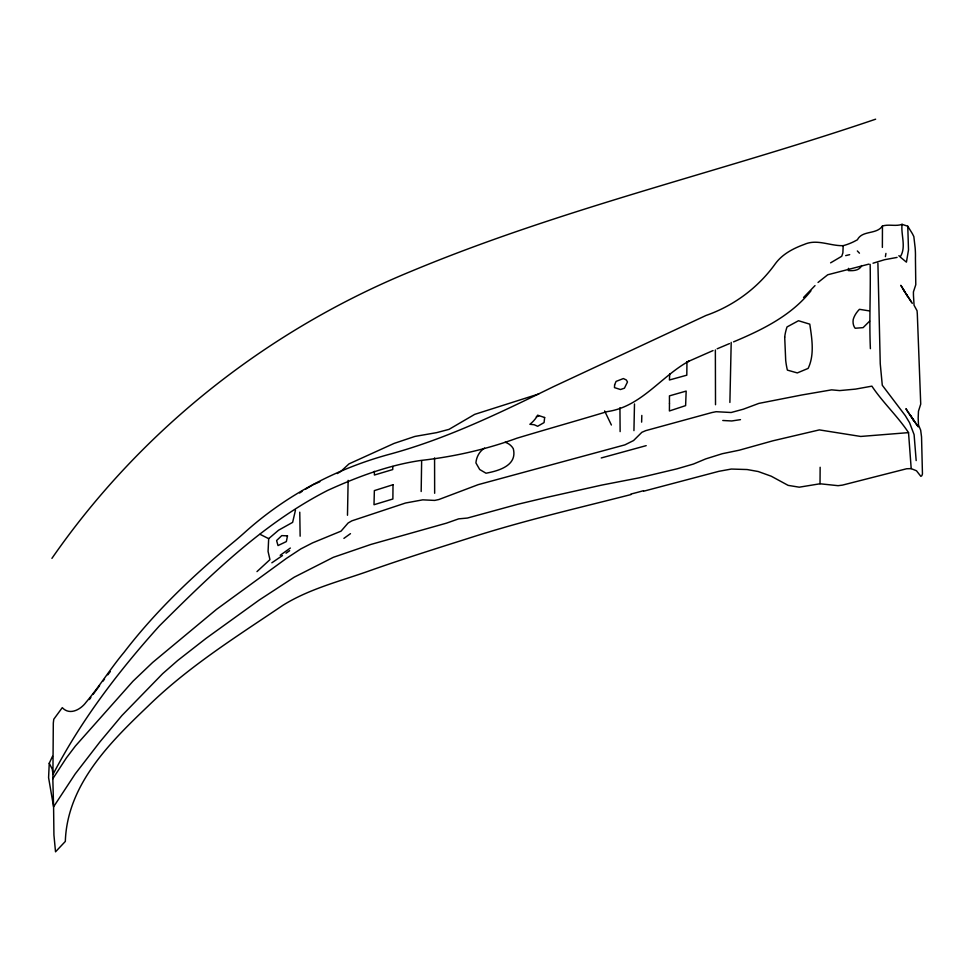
<?xml version="1.0" encoding="UTF-8"?>
<svg xmlns="http://www.w3.org/2000/svg" width="971" height="971" viewBox="0 0 971 971"><rect width="100%" height="100%" fill="white"/><g stroke="black" fill="none" stroke-linecap="round" stroke-linejoin="round"><path stroke-width="1.46" d="M299.76 512.19L300.136 536.198M348.14 480.366L347.484 515.261M634.488 403.972L633.942 430.626M731.199 342.387L729.889 402.455M882.372 247.411L882.457 226.012C888.951 223.985 895.626 226.631 902.059 224.35L907.764 226.231L912.315 233.574L913.832 236.548L915.155 247.908A61.889 17.308 73.1 0 1 915.435 257.861L915.787 284.709L913.42 291.931L913.456 295.318L914.063 305.27L917.061 310.756L917.316 314.009L920.726 404.094L918.469 411.194L918.178 418.1L918.481 424.958L920.666 430.165L921.54 436.938L922.45 473.982L921.843 475.693L920.86 476.36L916.478 470.777L911.199 468.629L906.659 468.75L842.464 485.112L838.07 485.682L820.022 483.776L799.254 487.187L788.124 485.366L771.241 476.215L758.193 471.518L747.148 469.539L731.309 469.054L719.001 471.287L643.603 491.217M686.958 362.098L686.8 375.182L669.42 379.989L669.723 373.884M434.571 457.911L434.656 493.28M820.022 483.776L820.143 467.269M870.392 348.662C869.106 320.551 870.744 292.489 870.15 264.367M848.46 268.36L848.411 270.593C853.448 270.848 859.177 270.715 861.811 265.544M620.129 431.61L619.935 407.784M641.625 422.13L641.819 415.43M421.645 460.824L421.171 491.496M295.463 510.176L292.635 522.362L278.592 530.19L268.676 538.65L268.069 551.431L269.95 559.624L256.987 571.603M392.854 466.456L392.721 469.563L374.405 475.025L374.357 471.299M715.36 349.936L715.518 404.713M52.507 756.324L49.254 763.242L48.586 777.65L53.587 806.804L53.927 835.024L55.529 851.81L65.324 841.432C67.133 784.847 109.857 742.548 148.223 705.966C188.495 666.616 236.536 636.648 282.937 605.273C309.931 588.462 341.222 580.974 370.922 570.293C402.807 559.041 435.093 548.906 467.306 538.699C521.099 521.233 576.228 508.549 631.016 494.555M885.418 256.611L885.928 253.407M52.64 778.985L66.416 757.878L75.386 746.044L132.954 681.241L152.641 662.465L216.569 609.315L286.433 558.386L300.852 548.894L312.553 542.886L341.039 531.149L348.128 522.993L351.854 520.844L405.538 503.014L422.737 499.847L434.668 500.417L438.843 499.531L478.181 484.663L624.863 444.876L633.553 440.555L641.867 432.301L645.739 430.639L711.828 412.566L716.137 411.704L731.139 412.505L743.325 409.204L758.849 403.402L801.767 394.991L831.601 389.857L839.66 390.585L855.524 389.116L871.885 386.155C882.87 402.625 897.617 416.134 908.528 432.629L911.199 468.629M89.393 699.533L90.873 697.469M93.107 694.362L99.576 685.635M102.877 681.241L104.516 679.093M51.924 558.361C140.734 430.262 267.159 330.346 411.231 271.285C561.857 208.486 721.417 171.673 875.636 119.19M810.931 290.851C791.329 315.672 762.114 329.873 733.578 341.865M107.769 674.833L110.221 671.653M815.021 285.608L803.551 297.478M869.652 321.11L863.122 327.628L855.135 328.259A21.046 14.225 -35.9 0 1 853.23 319.435A21.192 14.565 -35.4 0 1 859.444 309.312L869.312 310.902M818.031 282.464L827.717 274.781L868.936 264.1M882.457 226.012C876.437 234.861 862.357 230.006 857.393 239.788L853.837 241.67A48.186 29.506 -43.2 0 1 843.18 245.663C830.132 246.088 816.999 238.672 804.304 244.413C793.356 248.382 782.371 254.086 775.356 263.699C758.205 287.695 733.785 305.792 705.99 315.478C655.146 339.195 604.338 362.936 553.494 386.652C500.344 412.626 446.806 438.758 389.48 454.282C335.942 468.787 285.753 495.392 244.534 532.63A265.714 158.309 -55.1 0 1 234.909 540.981C194.418 574.286 156.015 610.638 124.045 652.342C110.621 668.376 99.588 686.266 86.091 702.227C80.775 709.546 69.706 715.736 62.278 707.653L53.769 719.244L53.308 723.055L52.871 780.538L53.587 806.804L75.168 773.972L100.074 741.698L121.897 715.566L162.618 673.704L177.62 660.559L206.143 638.299L259.111 600.114L294.213 577.199L333.308 557.33L370.91 544.44L446.442 523.163L458.676 518.854L467.403 518.053L517.579 504.325L547.098 497.31L601.826 485.075L639.064 477.853L676.799 468.884L693.415 464.053L705.723 458.895L722.242 453.724L739.222 450.204L772.831 440.822L819.366 429.898L860.707 436.452L908.528 432.629M290.353 548.032L280.194 555.291M484.565 448.092C479.504 451.272 476.373 456.989 475.924 462.9L479.686 469.503L486.01 473.217C498.681 470.838 517.64 465.57 513.271 448.626A19.954 16.774 -47.8 0 0 505.151 442.254M350.47 533.662L343.892 538.383M271.844 562.804L282.476 555.57M286.044 553.203L289.649 550.666M299.614 493.001L302.054 491.399M830.606 262.838L841.748 256.271L842.877 252.885L843.18 245.663M305.816 489.032L311.982 485.391M337.24 473.569L340.906 471.372L348.99 463.883L394.068 443.419L414.933 436.428L436.634 432.641L449.015 429.364L474.698 414.362L538.723 393.983M313.196 484.699L319.811 481.774M713.042 350.567L686.776 362.134L688.985 361.115C660.741 376.578 641.115 406.849 607.166 411.619C577.138 420.674 546.867 429.182 516.912 438.212C485.755 449.573 453.518 456.795 420.577 460.485C388.266 465.23 357.328 476.907 327.713 490.379C263.129 523.345 210.404 575.196 159.438 625.858C118.632 671.143 81.188 720.166 53.029 774.373L52.24 769.093L49.254 763.242M717.144 348.82L729.464 343.6M536.32 416.765L538.905 415.843M646.188 445.64L601.243 457.96M897.083 257.412L884.642 259.694L873.014 263.214M845.692 255.616L849.686 254.645M740.485 419.642L731.746 420.965L722.776 420.492M898.782 255.774L900.469 256.465C906.356 246.998 900.797 234.642 902.059 224.35M260.046 534.317L268.676 538.65M900.105 256.927L906.428 262.146L908.504 249.899L907.764 226.231M857.344 250.955L859.444 253.176M918.226 426.839L910.762 415.916L914.221 421.256L911.757 417.566M910.907 416.45L905.955 408.657L907.339 411.17M911.623 302.199L906.623 294.686L912.267 303.425M917.304 425.565L908.164 412.262M902.702 288.521L907.29 295.876L900.833 285.304L905.081 292.259M604.617 410.927L611.39 425.019M877.905 263.19L880.248 363.749L882.287 385.269L905.3 415.637L909.56 422.701L914.099 434.632L916.175 460.582M643.494 490.683A332.64 304.809 -52.4 0 1 630.932 494.033M393.012 484.723L392.879 498.997L374.005 504.726L374.357 490.61L393.012 484.723M669.468 403.366L669.407 410.964L685.611 405.623L686.169 391.082L669.444 395.865L669.468 403.366M784.702 337.095L785.697 360.411A146.755 107.308 -19.5 0 0 787.372 370.109L797.312 372.925L808.127 368.41C814.657 354.888 811.938 338.515 809.778 324.156L798.49 320.733L787.02 326.948A75.495 54.619 -19.4 0 0 784.702 337.095M614.607 384.88L614.473 387.611L620.469 389.529L624.438 388.194L627.497 381.943L626.295 379.964L623.382 378.556L616.063 381.409L614.607 384.88M544.646 417.518L544.076 422.579L537.643 426.281L534.22 424.752L529.887 424.291A22.491 15.463 -33.5 0 0 537.655 415.187L544.646 417.518M287.489 535.871L286.36 541.575L278.022 545.568L276.589 540.544L281.772 535.604L287.489 535.871"/></g></svg>
